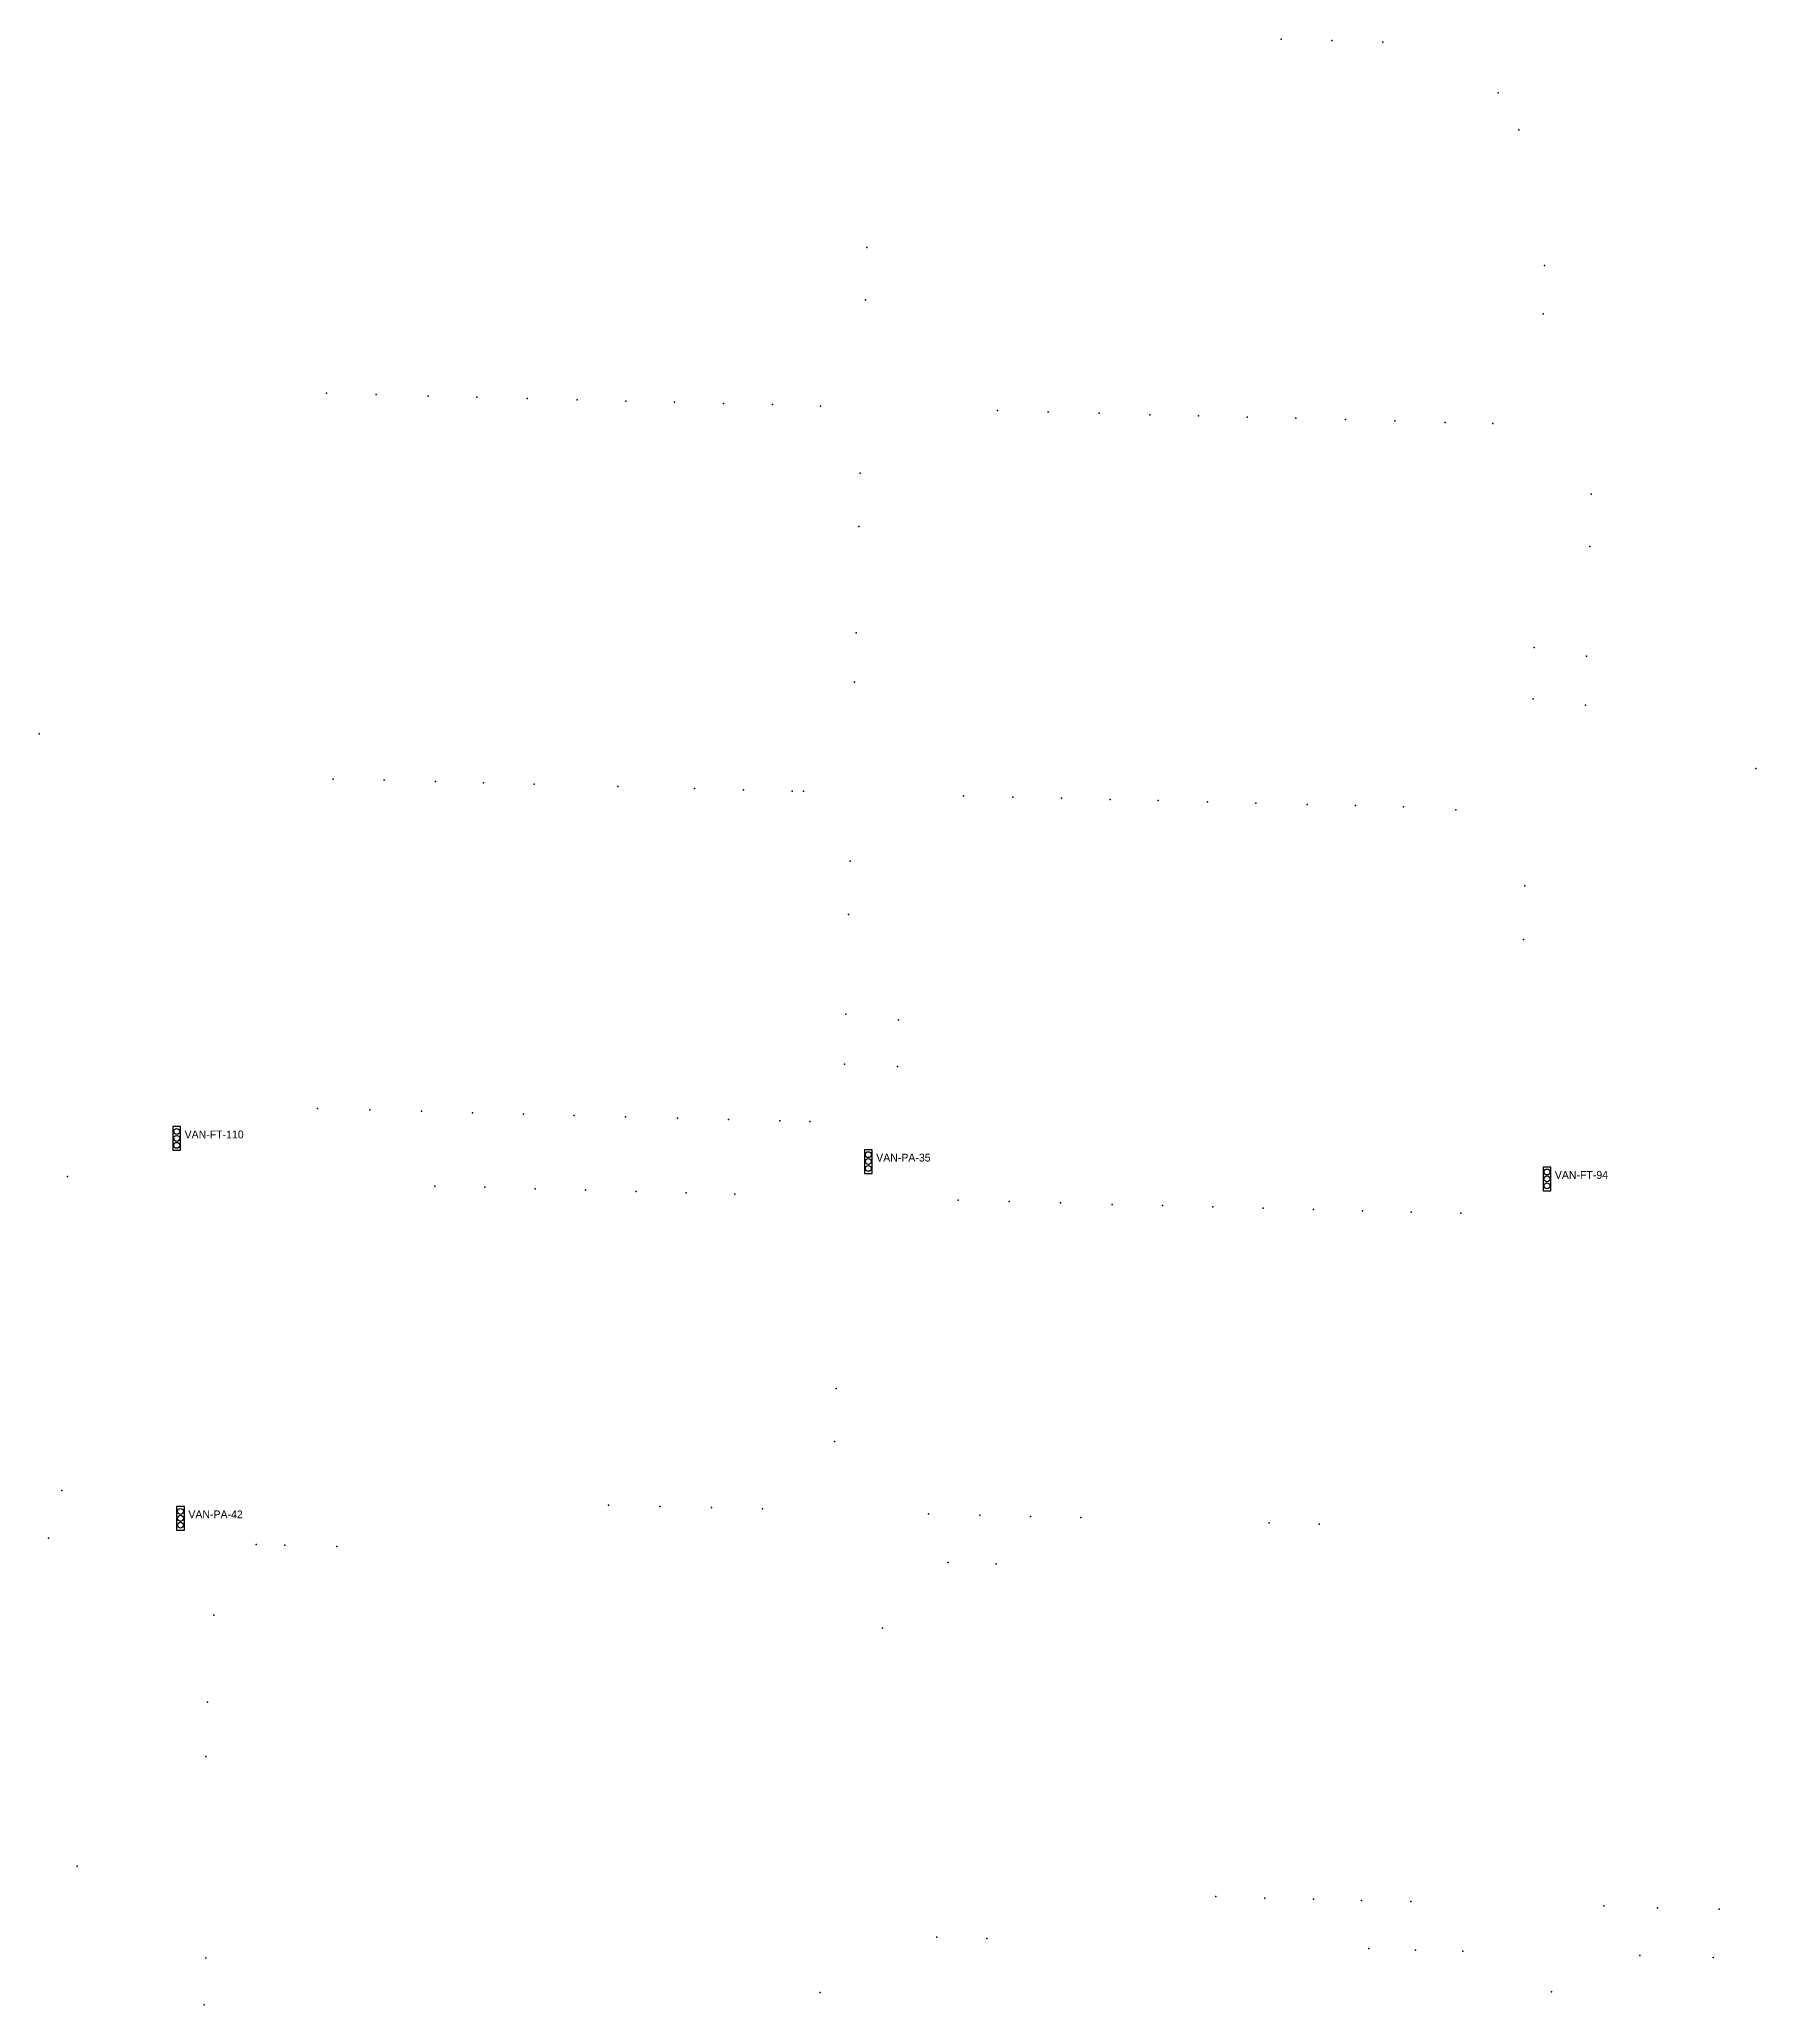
# Model space of a CAD drawing. Header units: inches. Extents: x 486474 to 494239, y 5455982 to 5460069.
# Drawn here: x 489369.5 to 489805.7, y 5457041.8 to 5457541.3 of the extents above; entities that cross this region are included whole.
import ezdxf

# ---------------------------------------------------------------- set-up
doc = ezdxf.new("R2010")
doc.units = ezdxf.units.IN
doc.header["$MEASUREMENT"] = 0
doc.layers.add('Parking Meters', color=10, linetype='Continuous')
doc.layers.add('Traffic Signals', color=10, linetype='Continuous')

msp = doc.modelspace()

# ---------------------------------------------------------------- linework, layer by layer
at = {"layer": 'Parking Meters', "color": 7}
for p in [(489685.05, 5457541.26), (489685.05, 5457541.26), (489697.96, 5457540.92), (489697.96, 5457540.92), (489710.94, 5457540.54), (489740.21, 5457527.66), (489740.21, 5457527.66), (489745.49, 5457518.23), (489579.79, 5457488.32), (489579.79, 5457488.32), (489752.05, 5457483.76), (489752.05, 5457483.76), (489579.41, 5457475.06), (489579.41, 5457475.06), (489751.66, 5457471.47), (489751.66, 5457471.47), (489442.44, 5457451.3), (489442.44, 5457451.3), (489455.11, 5457450.98), (489455.11, 5457450.98), (489468.29, 5457450.58), (489468.29, 5457450.58), (489480.68, 5457450.34), (489480.68, 5457450.34), (489493.48, 5457449.97), (489493.48, 5457449.97), (489506.14, 5457449.65), (489506.14, 5457449.65), (489518.52, 5457449.3), (489518.52, 5457449.3), (489530.94, 5457449.04), (489530.94, 5457449.04), (489543.33, 5457448.71), (489543.33, 5457448.71), (489555.8, 5457448.42), (489555.8, 5457448.42), (489568.03, 5457448.01), (489612.99, 5457446.91), (489612.99, 5457446.91), (489625.9, 5457446.61), (489625.9, 5457446.61), (489638.81, 5457446.24), (489638.81, 5457446.24), (489651.74, 5457445.87), (489651.74, 5457445.87), (489664.08, 5457445.58), (489664.08, 5457445.58), (489676.44, 5457445.27), (489676.44, 5457445.27), (489688.85, 5457444.94), (489688.85, 5457444.94), (489701.48, 5457444.6), (489701.48, 5457444.6), (489713.99, 5457444.28), (489713.99, 5457444.28), (489726.73, 5457443.92), (489726.73, 5457443.92), (489738.89, 5457443.65), (489578.13, 5457431.02), (489578.13, 5457431.02), (489763.86, 5457425.64), (489763.86, 5457425.64), (489577.76, 5457417.43), (489577.76, 5457417.43), (489763.5, 5457412.35), (489763.5, 5457412.35), (489577.05, 5457390.42), (489577.05, 5457390.42), (489749.42, 5457386.73), (489749.42, 5457386.73), (489762.72, 5457384.53), (489762.72, 5457384.53), (489576.68, 5457377.88), (489749.1, 5457373.64), (489749.1, 5457373.64), (489762.42, 5457372.06), (489762.42, 5457372.06), (489369.47, 5457364.77), (489369.47, 5457364.77), (489805.69, 5457355.94), (489805.69, 5457355.94), (489444.19, 5457353.2), (489444.19, 5457353.2), (489457.13, 5457352.96), (489457.13, 5457352.96), (489470.19, 5457352.66), (489470.19, 5457352.66), (489482.35, 5457352.34), (489482.35, 5457352.34), (489495.22, 5457351.99), (489495.22, 5457351.99), (489516.49, 5457351.39), (489535.98, 5457350.88), (489535.98, 5457350.88), (489548.43, 5457350.54), (489548.43, 5457350.54), (489563.72, 5457350.21), (489560.77, 5457350.2), (489604.35, 5457349.01), (489604.35, 5457349.01), (489616.93, 5457348.66), (489616.93, 5457348.66), (489629.23, 5457348.45), (489629.23, 5457348.45), (489641.6, 5457348.08), (489641.6, 5457348.08), (489653.86, 5457347.81), (489653.86, 5457347.81), (489666.33, 5457347.45), (489666.33, 5457347.45), (489678.66, 5457347.16), (489678.66, 5457347.16), (489691.7, 5457346.81), (489691.7, 5457346.81), (489703.98, 5457346.53), (489703.98, 5457346.53), (489716.2, 5457346.18), (489716.2, 5457346.18), (489729.52, 5457345.43), (489575.51, 5457332.39), (489575.51, 5457332.39), (489747.04, 5457326.09), (489747.04, 5457326.09), (489575.11, 5457318.85), (489575.11, 5457318.85), (489746.68, 5457312.45), (489746.68, 5457312.45), (489574.44, 5457293.52), (489574.44, 5457293.52), (489587.84, 5457292.04), (489587.84, 5457292.04), (489574.08, 5457280.84), (489574.08, 5457280.84), (489587.57, 5457280.18), (489587.57, 5457280.18), (489440.16, 5457269.54), (489453.51, 5457269.18), (489453.51, 5457269.18), (489466.59, 5457268.85), (489466.59, 5457268.85), (489479.56, 5457268.46), (489479.56, 5457268.46), (489492.54, 5457268.11), (489492.54, 5457268.11), (489505.37, 5457267.78), (489505.37, 5457267.78), (489518.43, 5457267.44), (489518.43, 5457267.44), (489531.67, 5457267.11), (489531.67, 5457267.11), (489544.66, 5457266.76), (489544.66, 5457266.76), (489557.7, 5457266.37), (489557.7, 5457266.37), (489565.29, 5457266.21), (489376.61, 5457252.26), (489376.61, 5457252.26), (489470.01, 5457249.78), (489470.01, 5457249.78), (489482.74, 5457249.57), (489482.74, 5457249.57), (489495.49, 5457249.1), (489495.49, 5457249.1), (489508.3, 5457248.81), (489508.3, 5457248.81), (489521.13, 5457248.43), (489521.13, 5457248.43), (489533.84, 5457248.15), (489533.84, 5457248.15), (489546.26, 5457247.75), (489546.26, 5457247.75), (489603, 5457246.21), (489603, 5457246.21), (489615.96, 5457245.91), (489615.96, 5457245.91), (489629.04, 5457245.54), (489629.04, 5457245.54), (489642.1, 5457245.17), (489642.1, 5457245.17), (489654.9, 5457244.91), (489654.9, 5457244.91), (489667.72, 5457244.56), (489667.72, 5457244.56), (489680.55, 5457244.22), (489680.55, 5457244.22), (489693.29, 5457243.87), (489693.29, 5457243.87), (489705.72, 5457243.53), (489705.72, 5457243.53), (489718.15, 5457243.23), (489718.15, 5457243.23), (489730.78, 5457242.94), (489730.78, 5457242.94), (489572.01, 5457198.37), (489572.01, 5457198.37), (489571.6, 5457184.91), (489571.6, 5457184.91), (489375.23, 5457172.43), (489375.23, 5457172.43), (489514.11, 5457168.75), (489527.2, 5457168.43), (489527.2, 5457168.43), (489540.27, 5457168.14), (489540.27, 5457168.14), (489553.24, 5457167.76), (489553.24, 5457167.76), (489595.43, 5457166.53), (489608.5, 5457166.18), (489608.5, 5457166.18), (489621.38, 5457165.89), (489621.38, 5457165.89), (489634.16, 5457165.56), (489634.16, 5457165.56), (489682.02, 5457164.28), (489694.72, 5457163.94), (489694.72, 5457163.94), (489371.81, 5457160.32), (489371.81, 5457160.32), (489424.56, 5457158.77), (489431.88, 5457158.58), (489431.88, 5457158.58), (489445.1, 5457158.26), (489445.1, 5457158.26), (489600.46, 5457154.2), (489600.46, 5457154.2), (489612.63, 5457153.79), (489612.63, 5457153.79), (489413.8, 5457140.78), (489413.8, 5457140.78), (489583.8, 5457137.47), (489583.8, 5457137.47), (489412.24, 5457118.71), (489412.24, 5457118.71), (489411.8, 5457104.87), (489411.8, 5457104.87), (489379.07, 5457077.03), (489379.07, 5457077.03), (489668.48, 5457069.28), (489668.48, 5457069.28), (489680.95, 5457068.88), (489680.95, 5457068.88), (489693.29, 5457068.63), (489693.29, 5457068.63), (489705.48, 5457068.28), (489705.48, 5457068.28), (489718.08, 5457067.98), (489718.08, 5457067.98), (489767.11, 5457066.92), (489767.11, 5457066.92), (489780.69, 5457066.43), (489780.69, 5457066.43), (489796.4, 5457066.04), (489796.4, 5457066.04), (489597.55, 5457058.95), (489597.55, 5457058.95), (489610.28, 5457058.59), (489610.28, 5457058.59), (489707.35, 5457056.06), (489707.35, 5457056.06), (489719.2, 5457055.65), (489719.2, 5457055.65), (489411.8, 5457053.72), (489731.26, 5457055.41), (489776.26, 5457054.3), (489776.26, 5457054.3), (489794.87, 5457053.82), (489411.34, 5457041.78), (489411.34, 5457041.78), (489567.89, 5457044.92), (489567.89, 5457044.92), (489753.82, 5457045.02)]:
    msp.add_point(p, dxfattribs=at)
at = {"layer": 'Traffic Signals', "color": 1}
for points in [[(489403.4, 5457258.94), (489405.4, 5457258.94), (489405.4, 5457264.94), (489403.4, 5457264.94)], [(489579.17, 5457253.06), (489581.17, 5457253.06), (489581.17, 5457259.06), (489579.17, 5457259.06)], [(489751.64, 5457248.65), (489753.64, 5457248.65), (489753.64, 5457254.65), (489751.64, 5457254.65)], [(489404.36, 5457162.4), (489406.36, 5457162.4), (489406.36, 5457168.4), (489404.36, 5457168.4)]]:
    msp.add_lwpolyline(points, close=True, dxfattribs=at)
for centre in [(489404.4, 5457263.69), (489404.4, 5457261.94), (489404.4, 5457260.19), (489580.17, 5457257.81), (489580.17, 5457256.06), (489580.17, 5457254.31), (489752.64, 5457253.4), (489752.64, 5457251.65), (489752.64, 5457249.9), (489405.36, 5457167.15), (489405.36, 5457165.4), (489405.36, 5457163.65)]:
    msp.add_circle(centre, 0.75, dxfattribs=at)

# ---------------------------------------------------------------- texts
for s, p in [('VAN-FT-110', (489406.4, 5457261.94)), ('VAN-PA-35', (489582.17, 5457256.06)), ('VAN-FT-94', (489754.64, 5457251.65)), ('VAN-PA-42', (489407.36, 5457165.4))]:
    msp.add_text(s, height=2, dxfattribs=at).set_placement(p)

doc.saveas('drawing.dxf')
